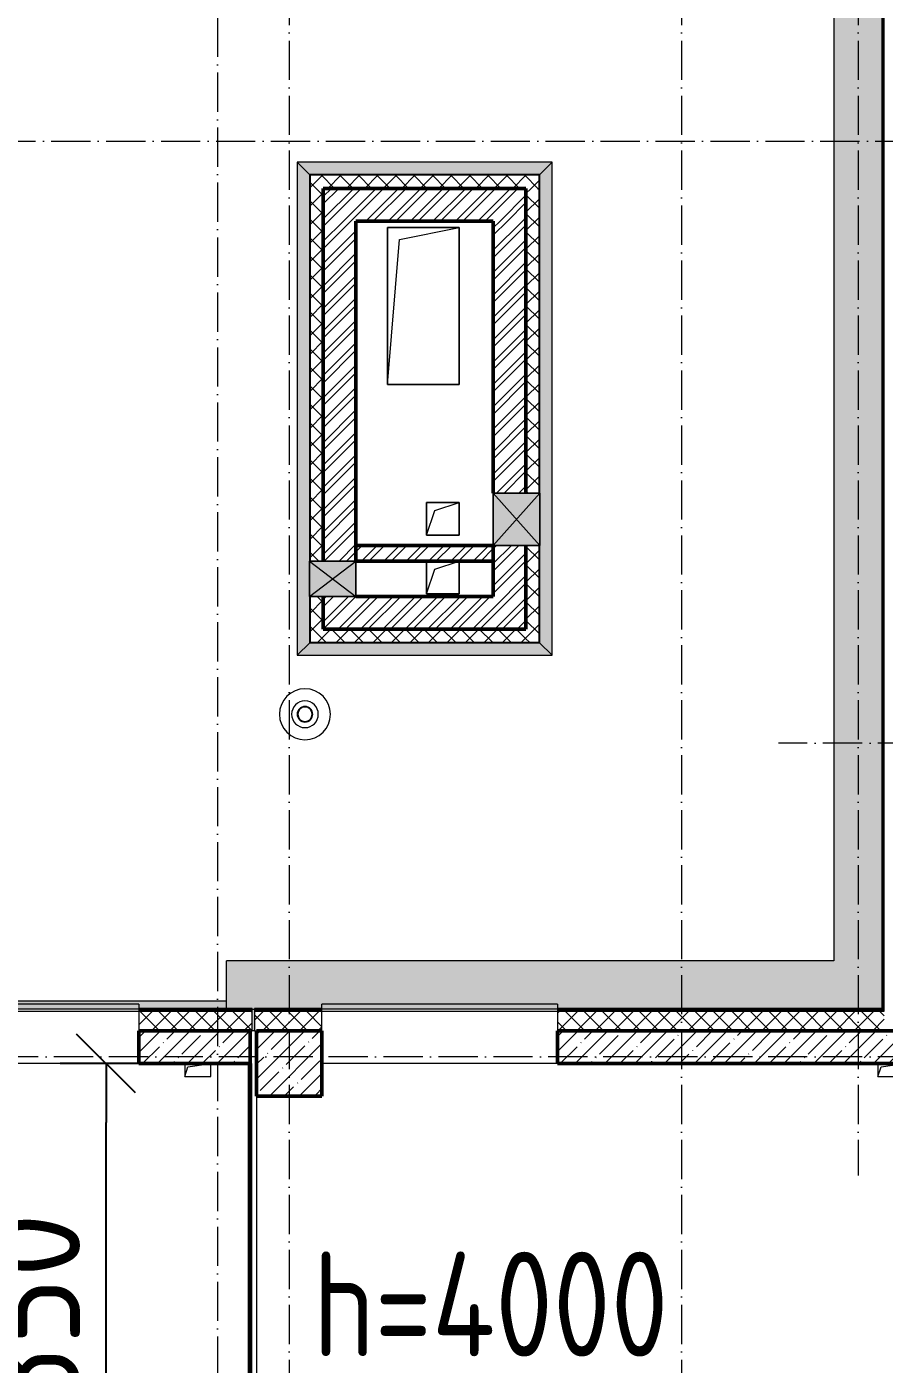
# Model space of a CAD drawing. Header units: millimetres. Extents: x 2294 to 908349, y -83289 to 219220.
# Drawn here: x 51055 to 57613, y 71258 to 81481 of the extents above; entities that cross this region are included whole.
import ezdxf

# ---------------------------------------------------------------- set-up
doc = ezdxf.new("R2010")
doc.units = ezdxf.units.MM
doc.linetypes.add('50_200_ШТРИХ_1Т_ш5_п1_п1_', pattern=[700, 500, -100, 0, -100])
for name, color, linetype, lineweight in [('A-DETL-GENF-OTLN', 7, 'Continuous', 9), ('A-FLOR-____-OTLN', 7, 'Continuous', 9), ('A-GENM-____-OTLN', 7, 'Continuous', 9), ('A-GLAZ-____-OTLN', 7, 'Continuous', 9), ('A-WALL-____-MCUT-1', 7, 'Continuous', 9), ('A-WALL-____-MCUT-2', 7, 'Continuous', 50), ('A-WALL-____-OTLN', 7, 'Continuous', 9), ('A-WALL-____-PATT-1', 7, 'Continuous', 9), ('A-WALL-FNSH-MCUT-1', 7, 'Continuous', 9), ('S-COLS-____-MCUT', 7, 'Continuous', 50), ('S-COLS-____-OTLN', 7, 'Continuous', 9), ('S-GRID-____-OTLN-1', 7, '50_200_ШТРИХ_1Т_ш5_п1_п1_', 9)]:
    doc.layers.add(name, color=color, linetype=linetype, lineweight=lineweight)
doc.layers.add('A-GLAZ-____-OTLN-1', color=7, linetype='Continuous', lineweight=9, true_color=0xc0c0c0)
doc.styles.get("Standard").update_dxf_attribs({"font": 'arial.ttf'})
doc.styles.add('СПДС', font='isocpeur.ttf', dxfattribs={"width": 0.9})
doc.dimstyles.new('Размера А3', dxfattribs={"dimtxt": 800, "dimasz": 450, "dimexe": 350, "dimexo": 100, "dimgap": 200, "dimtad": 1, "dimdec": 0, "dimrnd": 10, "dimzin": 0, "dimdsep": 46, "dimtxsty": 'СПДС', "dimblk": 'ARROWHEAD_6', "dimcen": 1, "dimclrd": 5, "dimclre": 5, "dimclrt": 5, "dimazin": 0, "dimtfac": 1, "dimtdec": 0, "dimtmove": 2, "dimatfit": 3, "dimfxl": 1, "dimtolj": 1, "dimtzin": 0, "dimarcsym": 0})
pattern_1 = [(45, (7562.79, 6025.28), (-70.71068, 70.71068), []), (135, (7562.79, 6025.28), (-70.71068, -70.71068), [])]
pattern_2 = [(45, (7562.79, 6025.28), (-114.04925, 114.04925), []), (45, (7676.84, 6025.28), (-114.04925, 114.04925), [201.612, -40.322, 3.353, -36.97])]
pattern_3 = [(45, (7562.79, 6025.28), (-85.53659, 85.53659), []), (45, (7619.81, 6025.28), (-85.53659, 85.53659), [])]

# ---------------------------------------------------------------- blocks, each defined once
blk = doc.blocks.new('BSC_Колонна _Прямоугольная - 500х500-V149-АР1_План отверстий 2 этажа в осях 1-64_Ю-ЯЯ')
at = {"layer": 'S-COLS-____-OTLN'}
h = blk.add_hatch(dxfattribs=at)
h.set_pattern_fill('FP_163', color=256, style=0, pattern_type=2)
h.set_pattern_definition([(45, (-45500, -67531.04), (-114.04925, 114.04925), []), (45, (-45385.95, -67531.04), (-114.04925, 114.04925), [201.613, -40.323, 3.353, -36.97])])
h.paths.add_polyline_path([(-250, -250), (250, -250), (250, 250), (-250, 250), (-250, 187)], flags=0)
at = {"layer": 'S-COLS-____-MCUT'}
for p, q in [((250, 250), (-250, 250)), ((-250, 250), (-250, -250)), ((250, -250), (250, 250)), ((-250, -250), (250, -250))]:
    blk.add_line(p, q, dxfattribs=at)
blk = doc.blocks.new('Отлив_СКБ - Отлив витража_СФТК-31884011-АР1_План отверстий 2 этажа в осях 1-64_Ю-ЯЯ')
at = {"layer": 'A-GLAZ-____-OTLN-1'}
for points in [[(1800, 2), (1800, 37), (0, 37), (0, 2), (1715, 2)], [(1715, 0), (1800, 0), (1800, 2), (0, 2), (0, 0)]]:
    blk.add_hatch(color=256, dxfattribs=at).paths.add_polyline_path(points, flags=0)
at = {"layer": 'A-GLAZ-____-OTLN'}
for p, q in [((0, 3), (0, 37)), ((1800, 37), (0, 37)), ((0, 2), (1800, 2)), ((1800, 37), (1800, 3)), ((1800, 0), (0, 0))]:
    blk.add_line(p, q, dxfattribs=at)
blk = doc.blocks.new('Кровельный аэратор - 143_Кровельный аэратор-15605992-АР1_План отверстий 2 этажа в осях 1-64_Ю-ЯЯ')
at = {"layer": 'A-GENM-____-OTLN'}
for radius, start, end in [(195, 360, 180), (195, 180, 360), (102, 360, 180), (102, 180, 360), (60, 360, 180), (60, 180, 360), (55, 360, 180), (55, 180, 360)]:
    blk.add_arc((0, 0), radius, start, end, dxfattribs=at)
blk = doc.blocks.new('Отлив_СКБ1 - Отлив_ТШ 50-30087073-АР1_План отверстий 2 этажа в осях 1-64_Ю-ЯЯ')
at = {"layer": 'A-GLAZ-____-OTLN-1'}
for points in [[(4965, 0), (4965, -2), (4985, -2), (4985, 0)], [(4965, -2), (4965, -165), (4985, -165), (4985, -2)], [(4965, -165), (4965, -170), (4450, -170), (4450, -204), (2650, -204), (2650, -170), (170, -170), (535, -535), (5180, -535), (5180, -170), (4985, -170), (4985, -165)]]:
    blk.add_hatch(color=256, dxfattribs=at).paths.add_polyline_path(points, flags=0)
at = {"layer": 'A-GLAZ-____-OTLN'}
for p, q in [((4965, 0), (4985, 0)), ((4985, -2), (4965, -2)), ((4985, -165), (4965, -165)), ((4985, -165), (4965, -165)), ((5180, -170), (5180, -535)), ((535, -535), (5180, -535))]:
    blk.add_line(p, q, dxfattribs=at)
blk = doc.blocks.new('Отлив_СКБ1 - Отлив_ТШ 50-30087418-АР1_План отверстий 2 этажа в осях 1-64_Ю-ЯЯ')
at = {"layer": 'A-GLAZ-____-OTLN-1'}
h = blk.add_hatch(color=256, dxfattribs=at)
h.paths.add_polyline_path([(17305, -170), (33, -170), (33, -535), (16940, -535), (17192, -283)], flags=0)
h.paths.add_polyline_path([(11, -283), (11, -170), (0, -170), (0, -535), (11, -535)], flags=0)
at = {"layer": 'A-GLAZ-____-OTLN'}
blk.add_line((33, -535), (16940, -535), dxfattribs=at)
blk = doc.blocks.new('AR_Отверстие прямоугольное _в плите_ - AR_Отверстие прямоугольное _в плите_-V171-АР1_План отверстий 2 этажа в осях 1-64_Ю-ЯЯ')
at = {"layer": 'A-GENM-____-OTLN'}
for p, q in [((-100, 50), (-100, -50)), ((-100, -50), (-75, 25)), ((-75, 25), (100, 50)), ((100, -50), (100, 50)), ((-100, -50), (100, -50))]:
    blk.add_line(p, q, dxfattribs=at)
blk = doc.blocks.new('AR_Отверстие прямоугольное _в плите_ - AR_Отверстие прямоугольное _в плите_-30510712-АР1_План отверстий 2 этажа в осях 1-64_Ю-ЯЯ')
at = {"layer": 'A-GENM-____-OTLN'}
for p, q in [((-100, 50), (-100, -50)), ((-100, -50), (-75, 25)), ((-75, 25), (100, 50)), ((-100, -50), (100, -50))]:
    blk.add_line(p, q, dxfattribs=at)
blk = doc.blocks.new('AR_Отверстие прямоугольное _в плите_ - AR_Отверстие прямоугольное _в плите_-V184-АР1_План отверстий 2 этажа в осях 1-64_Ю-ЯЯ')
at = {"layer": 'A-GENM-____-OTLN'}
for p, q in [((-125, 125), (-125, -125)), ((-63, 63), (125, 125)), ((125, -125), (125, 125)), ((-125, -125), (-63, 63)), ((-125, -125), (125, -125))]:
    blk.add_line(p, q, dxfattribs=at)
blk = doc.blocks.new('AR_Отверстие прямоугольное _в плите_ - AR_Отверстие прямоугольное _в плите_-V186-АР1_План отверстий 2 этажа в осях 1-64_Ю-ЯЯ')
at = {"layer": 'A-GENM-____-OTLN'}
for p, q in [((125, 125), (-125, 125)), ((-125, 125), (-125, -125)), ((-63, 63), (125, 125)), ((125, -125), (125, 125)), ((-125, -125), (-63, 63)), ((-125, -125), (125, -125))]:
    blk.add_line(p, q, dxfattribs=at)
blk = doc.blocks.new('AR_Отверстие прямоугольное _в плите_ - AR_Отверстие прямоугольное _в плите_-30602876-АР1_План отверстий 2 этажа в осях 1-64_Ю-ЯЯ')
at = {"layer": 'A-GENM-____-OTLN'}
for p, q in [((275, 600), (-275, 600)), ((-275, 600), (-275, -600)), ((-183, 508), (275, 600)), ((275, -600), (275, 600)), ((-275, -600), (-183, 508)), ((-275, -600), (275, -600))]:
    blk.add_line(p, q, dxfattribs=at)
blk = doc.blocks.new('AR_Отверстие прямоугольное _в стене__БезПР - AR_Отверстие прямоугольное _в стене__БезПР-31944103-АР1_План отверстий 2 этажа в осях 1-64_Ю-ЯЯ')
at = {"layer": 'A-GLAZ-____-OTLN'}
blk.add_hatch(color=256, dxfattribs=at).paths.add_polyline_path([(-135, 230), (-135, -125), (135, -125), (135, 230)], flags=0)
at = {"layer": 'A-DETL-GENF-OTLN'}
for p, q in [((-135, -125), (-135, 230)), ((-135, 230), (135, 230)), ((135, 230), (-135, -125)), ((-135, 230), (135, -125)), ((135, 230), (-135, 230)), ((-135, 230), (-135, -125)), ((135, 230), (135, -125)), ((135, -125), (135, 230)), ((135, -125), (-135, -125)), ((-135, -125), (135, -125))]:
    blk.add_line(p, q, dxfattribs=at)
blk = doc.blocks.new('AR_Отверстие прямоугольное _в стене_ - AR_Отверстие прямоугольное _в стене__ОВ-32491768-АР1_План отверстий 2 этажа в осях 1-64_Ю-ЯЯ')
at = {"layer": 'A-GLAZ-____-OTLN'}
blk.add_hatch(color=256, dxfattribs=at).paths.add_polyline_path([(200, 230), (-200, 230), (-200, -125), (200, -125)], flags=0)
at = {"layer": 'A-DETL-GENF-OTLN'}
for p, q in [((-200, -125), (-200, 230)), ((-200, 230), (200, 230)), ((200, 230), (-200, -125)), ((-200, 230), (200, -125)), ((200, 230), (-200, 230)), ((-200, 230), (-200, -125)), ((200, 230), (200, -125)), ((200, -125), (200, 230)), ((200, -125), (-200, -125)), ((-200, -125), (200, -125))]:
    blk.add_line(p, q, dxfattribs=at)
blk = doc.blocks.new('Отлив_СКБ1 - Отлив_Шахты-32492919-АР1_План отверстий 2 этажа в осях 1-64_Ю-ЯЯ')
at = {"layer": 'A-GLAZ-____-OTLN-1'}
blk.add_hatch(color=256, dxfattribs=at).paths.add_polyline_path([(1653, 103), (1749, 199), (-199, 199), (-103, 103), (-103, 105), (1653, 105)], flags=0)
at = {"layer": 'A-GLAZ-____-OTLN'}
for p, q in [((-103, 103), (-199, 199)), ((1749, 199), (-199, 199)), ((1749, 199), (1653, 103))]:
    blk.add_line(p, q, dxfattribs=at)
blk = doc.blocks.new('Отлив_СКБ1 - Отлив_Шахты-32489101-АР1_План отверстий 2 этажа в осях 1-64_Ю-ЯЯ')
at = {"layer": 'A-GLAZ-____-OTLN-1'}
blk.add_hatch(color=256, dxfattribs=at).paths.add_polyline_path([(3569, 199), (-199, 199), (-103, 103), (-103, 105), (3473, 105), (3473, 103), (3475, 105)], flags=0)
at = {"layer": 'A-GLAZ-____-OTLN'}
for p, q in [((-103, 103), (-199, 199)), ((3569, 199), (-199, 199)), ((3569, 199), (3473, 103))]:
    blk.add_line(p, q, dxfattribs=at)
blk = doc.blocks.new('Отлив_СКБ1 - Отлив_Фасады на кровле-32719942-АР1_План отверстий 2 этажа в осях 1-64_Ю-ЯЯ')
at = {"layer": 'A-GLAZ-____-OTLN-1'}
blk.add_hatch(color=256, dxfattribs=at).paths.add_polyline_path([(18850, 170), (18850, 204), (20650, 204), (20650, 170), (21320, 170), (21320, 228), (228, 228), (170, 170), (2850, 170), (2850, 204), (4650, 204), (4650, 170), (6050, 170), (6050, 204), (7850, 204), (7850, 170), (9250, 170), (9250, 204), (11050, 204), (11050, 170), (12450, 170), (12450, 204), (14250, 204), (14250, 170), (15650, 170), (15650, 204), (17450, 204), (17450, 170), (18705, 170)], flags=0)
at = {"layer": 'A-GLAZ-____-OTLN'}
blk.add_line((21320, 228), (228, 228), dxfattribs=at)
blk = doc.blocks.new('2floor')
at = {"layer": 'A-WALL-____-PATT-1'}
h = blk.add_hatch(dxfattribs=at)
h.set_pattern_fill('FP_1', color=256, style=0, pattern_type=2)
h.set_pattern_definition(pattern_1)
h.paths.add_polyline_path([(54873, 80246), (54973, 80246), (54973, 80346), (53223, 80346), (53223, 80246), (54386, 80246)], flags=0)
h = blk.add_hatch(dxfattribs=at)
h.set_pattern_fill('FP_1', color=256, style=0, pattern_type=2)
h.set_pattern_definition(pattern_1)
h.paths.add_polyline_path([(53323, 76876), (53323, 77126), (53223, 77126), (53223, 76876)], flags=0)
h.paths.add_polyline_path([(53223, 77396), (53323, 77396), (53323, 80246), (53223, 80246), (53223, 77780)], flags=0)
h = blk.add_hatch(dxfattribs=at)
h.set_pattern_fill('FP_3', color=256, style=0, pattern_type=2)
h.set_pattern_definition(pattern_3)
h.paths.add_polyline_path([(53503, 79996), (54873, 79996), (54873, 80246), (53323, 80246), (53323, 79996)], flags=0)
h = blk.add_hatch(dxfattribs=at)
h.set_pattern_fill('FP_1', color=256, style=0, pattern_type=2)
h.set_pattern_definition(pattern_1)
h.paths.add_polyline_path([(54873, 76776), (54973, 76776), (54973, 77516), (54873, 77516), (54873, 76876)], flags=0)
h.paths.add_polyline_path([(54973, 77916), (54973, 80246), (54873, 80246), (54873, 77916), (54937, 77916)], flags=0)
h = blk.add_hatch(dxfattribs=at)
h.set_pattern_fill('FP_3', color=256, style=0, pattern_type=2)
h.set_pattern_definition(pattern_3)
h.paths.add_polyline_path([(53503, 77396), (53573, 77396), (53573, 79996), (53323, 79996), (53323, 77396)], flags=0)
h = blk.add_hatch(dxfattribs=at)
h.set_pattern_fill('FP_3', color=256, style=0, pattern_type=2)
h.set_pattern_definition(pattern_3)
h.paths.add_polyline_path([(54828, 76876), (54873, 76876), (54873, 77516), (54623, 77516), (54623, 76876)], flags=0)
h.paths.add_polyline_path([(54623, 77916), (54873, 77916), (54873, 79996), (54623, 79996), (54623, 79394)], flags=0)
h = blk.add_hatch(dxfattribs=at)
h.set_pattern_fill('FP_3', color=256, style=0, pattern_type=2)
h.set_pattern_definition(pattern_3)
h.paths.add_polyline_path([(54623, 77396), (54623, 77516), (53573, 77516), (53573, 77396), (54386, 77396)], flags=0)
h = blk.add_hatch(dxfattribs=at)
h.set_pattern_fill('FP_3', color=256, style=0, pattern_type=2)
h.set_pattern_definition(pattern_3)
h.paths.add_polyline_path([(53503, 76876), (54623, 76876), (54623, 77126), (53323, 77126), (53323, 76876)], flags=0)
h = blk.add_hatch(dxfattribs=at)
h.set_pattern_fill('FP_1', color=256, style=0, pattern_type=2)
h.set_pattern_definition(pattern_1)
h.paths.add_polyline_path([(54386, 76776), (54873, 76776), (54873, 76876), (53223, 76876), (53223, 76776), (53503, 76776)], flags=0)
h = blk.add_hatch(dxfattribs=at)
h.set_pattern_fill('FP_1', color=256, style=0, pattern_type=2)
h.set_pattern_definition(pattern_1)
h.paths.add_polyline_path([(52763, 73806), (52778, 73806), (52778, 73956), (51913, 73956), (51913, 73806), (52619, 73806)], flags=0)
h.paths.add_polyline_path([(49084, 73806), (50113, 73806), (50113, 73956), (48713, 73956), (48713, 73812), (48788, 73812), (48788, 73806)], flags=0)
h.paths.add_polyline_path([(46813, 73806), (46838, 73806), (46838, 73812), (46913, 73812), (46913, 73956), (45513, 73956), (45513, 73812), (45588, 73812), (45588, 73806), (46433, 73806)], flags=0)
h.paths.add_polyline_path([(42898, 73806), (43638, 73806), (43638, 73812), (43713, 73812), (43713, 73956), (42313, 73956), (42313, 73812), (42388, 73812), (42388, 73806)], flags=0)
h.paths.add_polyline_path([(40438, 73806), (40438, 73812), (40513, 73812), (40513, 73956), (39113, 73956), (39113, 73812), (39188, 73812), (39188, 73806), (40246, 73806)], flags=0)
h.paths.add_polyline_path([(37238, 73806), (37238, 73812), (37313, 73812), (37313, 73956), (35913, 73956), (35913, 73812), (35988, 73812), (35988, 73806), (36813, 73806)], flags=0)
h.paths.add_polyline_path([(34038, 73806), (34038, 73812), (34113, 73812), (34113, 73956), (31263, 73956), (31263, 73806), (32293, 73806)], flags=0)
h = blk.add_hatch(dxfattribs=at)
h.set_pattern_fill('FP_1', color=256, style=0, pattern_type=2)
h.set_pattern_definition(pattern_1)
h.paths.add_polyline_path([(57038, 73806), (57613, 73806), (57613, 73956), (55113, 73956), (55113, 73806)], flags=0)
h.paths.add_polyline_path([(53061, 73806), (53313, 73806), (53313, 73956), (52798, 73956), (52798, 73806), (52840, 73806)], flags=0)
h = blk.add_hatch(dxfattribs=at)
h.set_pattern_fill('FP_13', color=256, style=0, pattern_type=2)
h.set_pattern_definition(pattern_2)
h.paths.add_polyline_path([(52619, 73556), (52763, 73556), (52763, 73806), (51913, 73806), (51913, 73556)], flags=0)
h = blk.add_hatch(dxfattribs=at)
h.set_pattern_fill('FP_13', color=256, style=0, pattern_type=2)
h.set_pattern_definition(pattern_2)
h.paths.add_polyline_path([(57763, 73556), (57763, 73806), (55113, 73806), (55113, 73556), (57038, 73556)], flags=0)
at = {"layer": 'A-FLOR-____-OTLN'}
for p, q in [((53813, 79946), (54363, 79946)), ((53813, 78746), (53813, 79946)), ((54363, 79946), (54363, 78746)), ((54363, 78746), (53813, 78746)), ((54113, 77846), (54363, 77846)), ((54113, 77596), (54113, 77846)), ((54363, 77846), (54363, 77596)), ((54363, 77596), (54113, 77596)), ((54113, 77146), (54113, 77396)), ((54363, 77396), (54363, 77146)), ((54363, 77146), (54113, 77146)), ((52763, 69206), (52763, 73556)), ((52813, 73306), (52813, 69206))]:
    blk.add_line(p, q, dxfattribs=at)
at = {"layer": 'A-WALL-____-MCUT-1'}
for p, q in [((57601, 91956), (57601, 73968)), ((57607, 91956), (57607, 73962)), ((53220, 80351), (53218, 80351)), ((53218, 80351), (53218, 80349)), ((54978, 80349), (53218, 80349)), ((53220, 80346), (53218, 80346)), ((53220, 80351), (53220, 77396)), ((54973, 80346), (53223, 80346)), ((53223, 80346), (53223, 77396)), ((54973, 77916), (54973, 80346)), ((54978, 80351), (54976, 80351)), ((54976, 77916), (54976, 80351)), ((54978, 80346), (54976, 80346)), ((54978, 80349), (54978, 80351)), ((54973, 76776), (54973, 77516)), ((54976, 76771), (54976, 77516)), ((53220, 77126), (53220, 76771)), ((53223, 77126), (53223, 76776)), ((53218, 76776), (53220, 76776)), ((53218, 76773), (54978, 76773)), ((53218, 76773), (53218, 76771)), ((53218, 76771), (53220, 76771)), ((53223, 76776), (54973, 76776)), ((54973, 76773), (54973, 76771)), ((54976, 76771), (54978, 76771)), ((54978, 76771), (54978, 76773)), ((52778, 73968), (51913, 73968)), ((52778, 73962), (51913, 73962)), ((51913, 73956), (51913, 73806)), ((52778, 73806), (52778, 73956)), ((53313, 73968), (52798, 73968)), ((53313, 73962), (52798, 73962)), ((52798, 73956), (52798, 73806)), ((53313, 73806), (53313, 73956)), ((57601, 73968), (55113, 73968)), ((57607, 73962), (55113, 73962)), ((55113, 73956), (55113, 73956)), ((55113, 73956), (55113, 73806)), ((52763, 73806), (52778, 73806)), ((52798, 73806), (52813, 73806))]:
    blk.add_line(p, q, dxfattribs=at)
at = {"layer": 'A-WALL-____-MCUT-2'}
for p, q in [((54873, 80246), (53323, 80246)), ((53323, 77396), (53323, 80246)), ((54873, 80246), (54873, 77916)), ((53573, 79996), (54623, 79996)), ((53573, 79996), (53573, 77396)), ((54623, 79996), (54623, 77916)), ((54623, 77516), (53573, 77516)), ((54623, 77126), (54623, 77516)), ((54873, 76876), (54873, 77516)), ((53573, 77396), (54623, 77396)), ((53323, 77126), (53323, 76876)), ((54623, 77126), (53573, 77126)), ((53323, 76876), (54873, 76876)), ((51913, 73806), (52763, 73806)), ((51913, 73806), (51913, 73556)), ((52763, 73556), (52763, 73806)), ((55113, 73806), (57763, 73806)), ((55113, 73806), (55113, 73556)), ((51913, 73556), (52763, 73556)), ((55113, 73556), (57763, 73556))]:
    blk.add_line(p, q, dxfattribs=at)
at = {"layer": 'A-WALL-____-OTLN'}
for p, q in [((50113, 73956), (51913, 73956)), ((53313, 73956), (55113, 73956)), ((51913, 73556), (50113, 73556)), ((55113, 73556), (53313, 73556))]:
    blk.add_line(p, q, dxfattribs=at)
at = {"layer": 'A-WALL-FNSH-MCUT-1'}
for p, q in [((57613, 73956), (57613, 91956)), ((57593, 91319), (57593, 73976)), ((53218, 80349), (53218, 77396)), ((54976, 80351), (53220, 80351)), ((54978, 77916), (54978, 80349)), ((54978, 76773), (54978, 77516)), ((53218, 77126), (53218, 76773)), ((53220, 76771), (54976, 76771)), ((52778, 73976), (51913, 73976)), ((51913, 73976), (51913, 73956)), ((51913, 73956), (52778, 73956)), ((52778, 73956), (52778, 73976)), ((53313, 73976), (52798, 73976)), ((52798, 73976), (52798, 73956)), ((52798, 73956), (53313, 73956)), ((53313, 73956), (53313, 73976)), ((57593, 73976), (55113, 73976)), ((55113, 73976), (55113, 73956)), ((55113, 73956), (57613, 73956))]:
    blk.add_line(p, q, dxfattribs=at)
at = {"layer": 'A-GENM-____-OTLN'}
for name, p in [('AR_Отверстие прямоугольное _в плите_ - AR_Отверстие прямоугольное _в плите_-30602876-АР1_План отверстий 2 этажа в осях 1-64_Ю-ЯЯ', (54088, 79346)), ('AR_Отверстие прямоугольное _в плите_ - AR_Отверстие прямоугольное _в плите_-V186-АР1_План отверстий 2 этажа в осях 1-64_Ю-ЯЯ', (54238, 77721)), ('AR_Отверстие прямоугольное _в плите_ - AR_Отверстие прямоугольное _в плите_-V184-АР1_План отверстий 2 этажа в осях 1-64_Ю-ЯЯ', (54238, 77271)), ('Кровельный аэратор - 143_Кровельный аэратор-15605992-АР1_План отверстий 2 этажа в осях 1-64_Ю-ЯЯ', (53183, 76226)), ('AR_Отверстие прямоугольное _в плите_ - AR_Отверстие прямоугольное _в плите_-V171-АР1_План отверстий 2 этажа в осях 1-64_Ю-ЯЯ', (52363, 73506)), ('AR_Отверстие прямоугольное _в плите_ - AR_Отверстие прямоугольное _в плите_-30510712-АР1_План отверстий 2 этажа в осях 1-64_Ю-ЯЯ', (57663, 73506))]:
    blk.add_blockref(name, p, dxfattribs=at)
at = {"layer": 'A-GLAZ-____-OTLN'}
for name, p, rotation in [('Отлив_СКБ1 - Отлив_ТШ 50-30087418-АР1_План отверстий 2 этажа в осях 1-64_Ю-ЯЯ', (57763, 91281), 269.999999999998), ('Отлив_СКБ1 - Отлив_Шахты-32489101-АР1_План отверстий 2 этажа в осях 1-64_Ю-ЯЯ', (53323, 76876), 89.99999999999986), ('Отлив_СКБ1 - Отлив_Шахты-32489101-АР1_План отверстий 2 этажа в осях 1-64_Ю-ЯЯ', (54873, 80246), 269.9999999999998), ('AR_Отверстие прямоугольное _в стене_ - AR_Отверстие прямоугольное _в стене__ОВ-32491768-АР1_План отверстий 2 этажа в осях 1-64_Ю-ЯЯ', (54748, 77716), 270), ('AR_Отверстие прямоугольное _в стене__БезПР - AR_Отверстие прямоугольное _в стене__БезПР-31944103-АР1_План отверстий 2 этажа в осях 1-64_Ю-ЯЯ', (53448, 77261), 90), ('Отлив_СКБ1 - Отлив_Шахты-32492919-АР1_План отверстий 2 этажа в осях 1-64_Ю-ЯЯ', (54873, 76876), 180), ('Отлив_СКБ1 - Отлив_ТШ 50-30087073-АР1_План отверстий 2 этажа в осях 1-64_Ю-ЯЯ', (57763, 73806), 180)]:
    blk.add_blockref(name, p, dxfattribs=dict(at, rotation=rotation))
for name, p in [('Отлив_СКБ1 - Отлив_Шахты-32492919-АР1_План отверстий 2 этажа в осях 1-64_Ю-ЯЯ', (53323, 80246)), ('Отлив_СКБ1 - Отлив_Фасады на кровле-32719942-АР1_План отверстий 2 этажа в осях 1-64_Ю-ЯЯ', (31263, 73806)), ('Отлив_СКБ - Отлив витража_СФТК-31884011-АР1_План отверстий 2 этажа в осях 1-64_Ю-ЯЯ', (50113, 73973)), ('Отлив_СКБ - Отлив витража_СФТК-31884011-АР1_План отверстий 2 этажа в осях 1-64_Ю-ЯЯ', (53313, 73973))]:
    blk.add_blockref(name, p, dxfattribs=at)
at = {"layer": 'S-COLS-____-OTLN'}
blk.add_blockref('BSC_Колонна _Прямоугольная - 500х500-V149-АР1_План отверстий 2 этажа в осях 1-64_Ю-ЯЯ', (53063, 73556), dxfattribs=at)
blk = doc.blocks.new('ARROWHEAD_6')
at = {"color": 0, "linetype": 'Continuous'}
for p, q in [((-0.5, -0.5), (0.5, 0.5)), ((0, 0), (-1, 0))]:
    blk.add_line(p, q, dxfattribs=at)
blk = doc.blocks.new('*D2434')
at = {"color": 5, "lineweight": -2, "transparency": 16777216}
for p, q in [((52713, 73556), (51312, 73556)), ((51662, 69656), (51662, 73106)), ((52663, 69206), (51312, 69206))]:
    blk.add_line(p, q, dxfattribs=at)
at = {"layer": 'Defpoints', "color": 0, "transparency": 16777216}
for p in [(51662, 73556), (52813, 73556), (52763, 69206)]:
    blk.add_point(p, dxfattribs=at)
at = {"color": 5, "lineweight": -2, "transparency": 16777216, "xscale": 450, "yscale": 450, "zscale": 450}
for p, rotation in [((51662, 73556), 90), ((51662, 69206), 270)]:
    blk.add_blockref('ARROWHEAD_6', p, dxfattribs=dict(at, rotation=rotation))
at = {"color": 5, "transparency": 16777216, "insert": (51062, 71381), "char_height": 800, "attachment_point": 5, "rotation": 90, "style": 'СПДС'}
blk.add_mtext('\\A1;4350', dxfattribs=at)
blk = doc.blocks.new('3osi')
at = {"layer": 'S-GRID-____-OTLN-1', "color": 251, "ltscale": 0.6, "true_color": 0x636466}
for p, q in [((211083.5, 96918.1), (211083.5, 58916.9)), ((214083.5, 96918.1), (214083.5, 58916.9)), ((215433.5, 96918.1), (215433.5, 72700.8)), ((210533.5, 96674.5), (210533.5, 59055.6)), ((200021, 80606.3), (269657.9, 80606.3)), ((269657.9, 76006.3), (214825.5, 76006.3)), ((269657.9, 73606.3), (160914.7, 73606.3))]:
    blk.add_line(p, q, dxfattribs=at)

msp = doc.modelspace()

# ---------------------------------------------------------------- linework, layer by layer
at = {"color": 1, "lineweight": 60}
msp.add_lwpolyline([(52762.8, 69206.3), (52762.8, 73556.3)], dxfattribs=at)

# ---------------------------------------------------------------- block references
for name, p in [('3osi', (-158020.7, 0)), ('2floor', (0, 0))]:
    msp.add_blockref(name, p)

# ---------------------------------------------------------------- texts
at = {"color": 5, "insert": (53240.5, 72117.2), "char_height": 800, "attachment_point": 1}
msp.add_mtext_dynamic_manual_height_columns('{\\fГОСТ тип А|b0|i0|c0|p34;h=4000}', width=4795.892, gutter_width=1772.3, heights=[982.9], dxfattribs=at)

# ---------------------------------------------------------------- dimensions: what is measured, and where the dimension line sits
at = {"color": 5}
dim = msp.add_linear_dim(base=(51662.4, 73556.3), p1=(52762.8, 69206.3), p2=(52812.8, 73556.3), angle=90, dimstyle='Размера А3', dxfattribs=at)
dim.commit()
dim.dimension.update_dxf_attribs({"geometry": '*D2434', "text_midpoint": (51062.4, 71381.3)})

doc.saveas('drawing.dxf')
